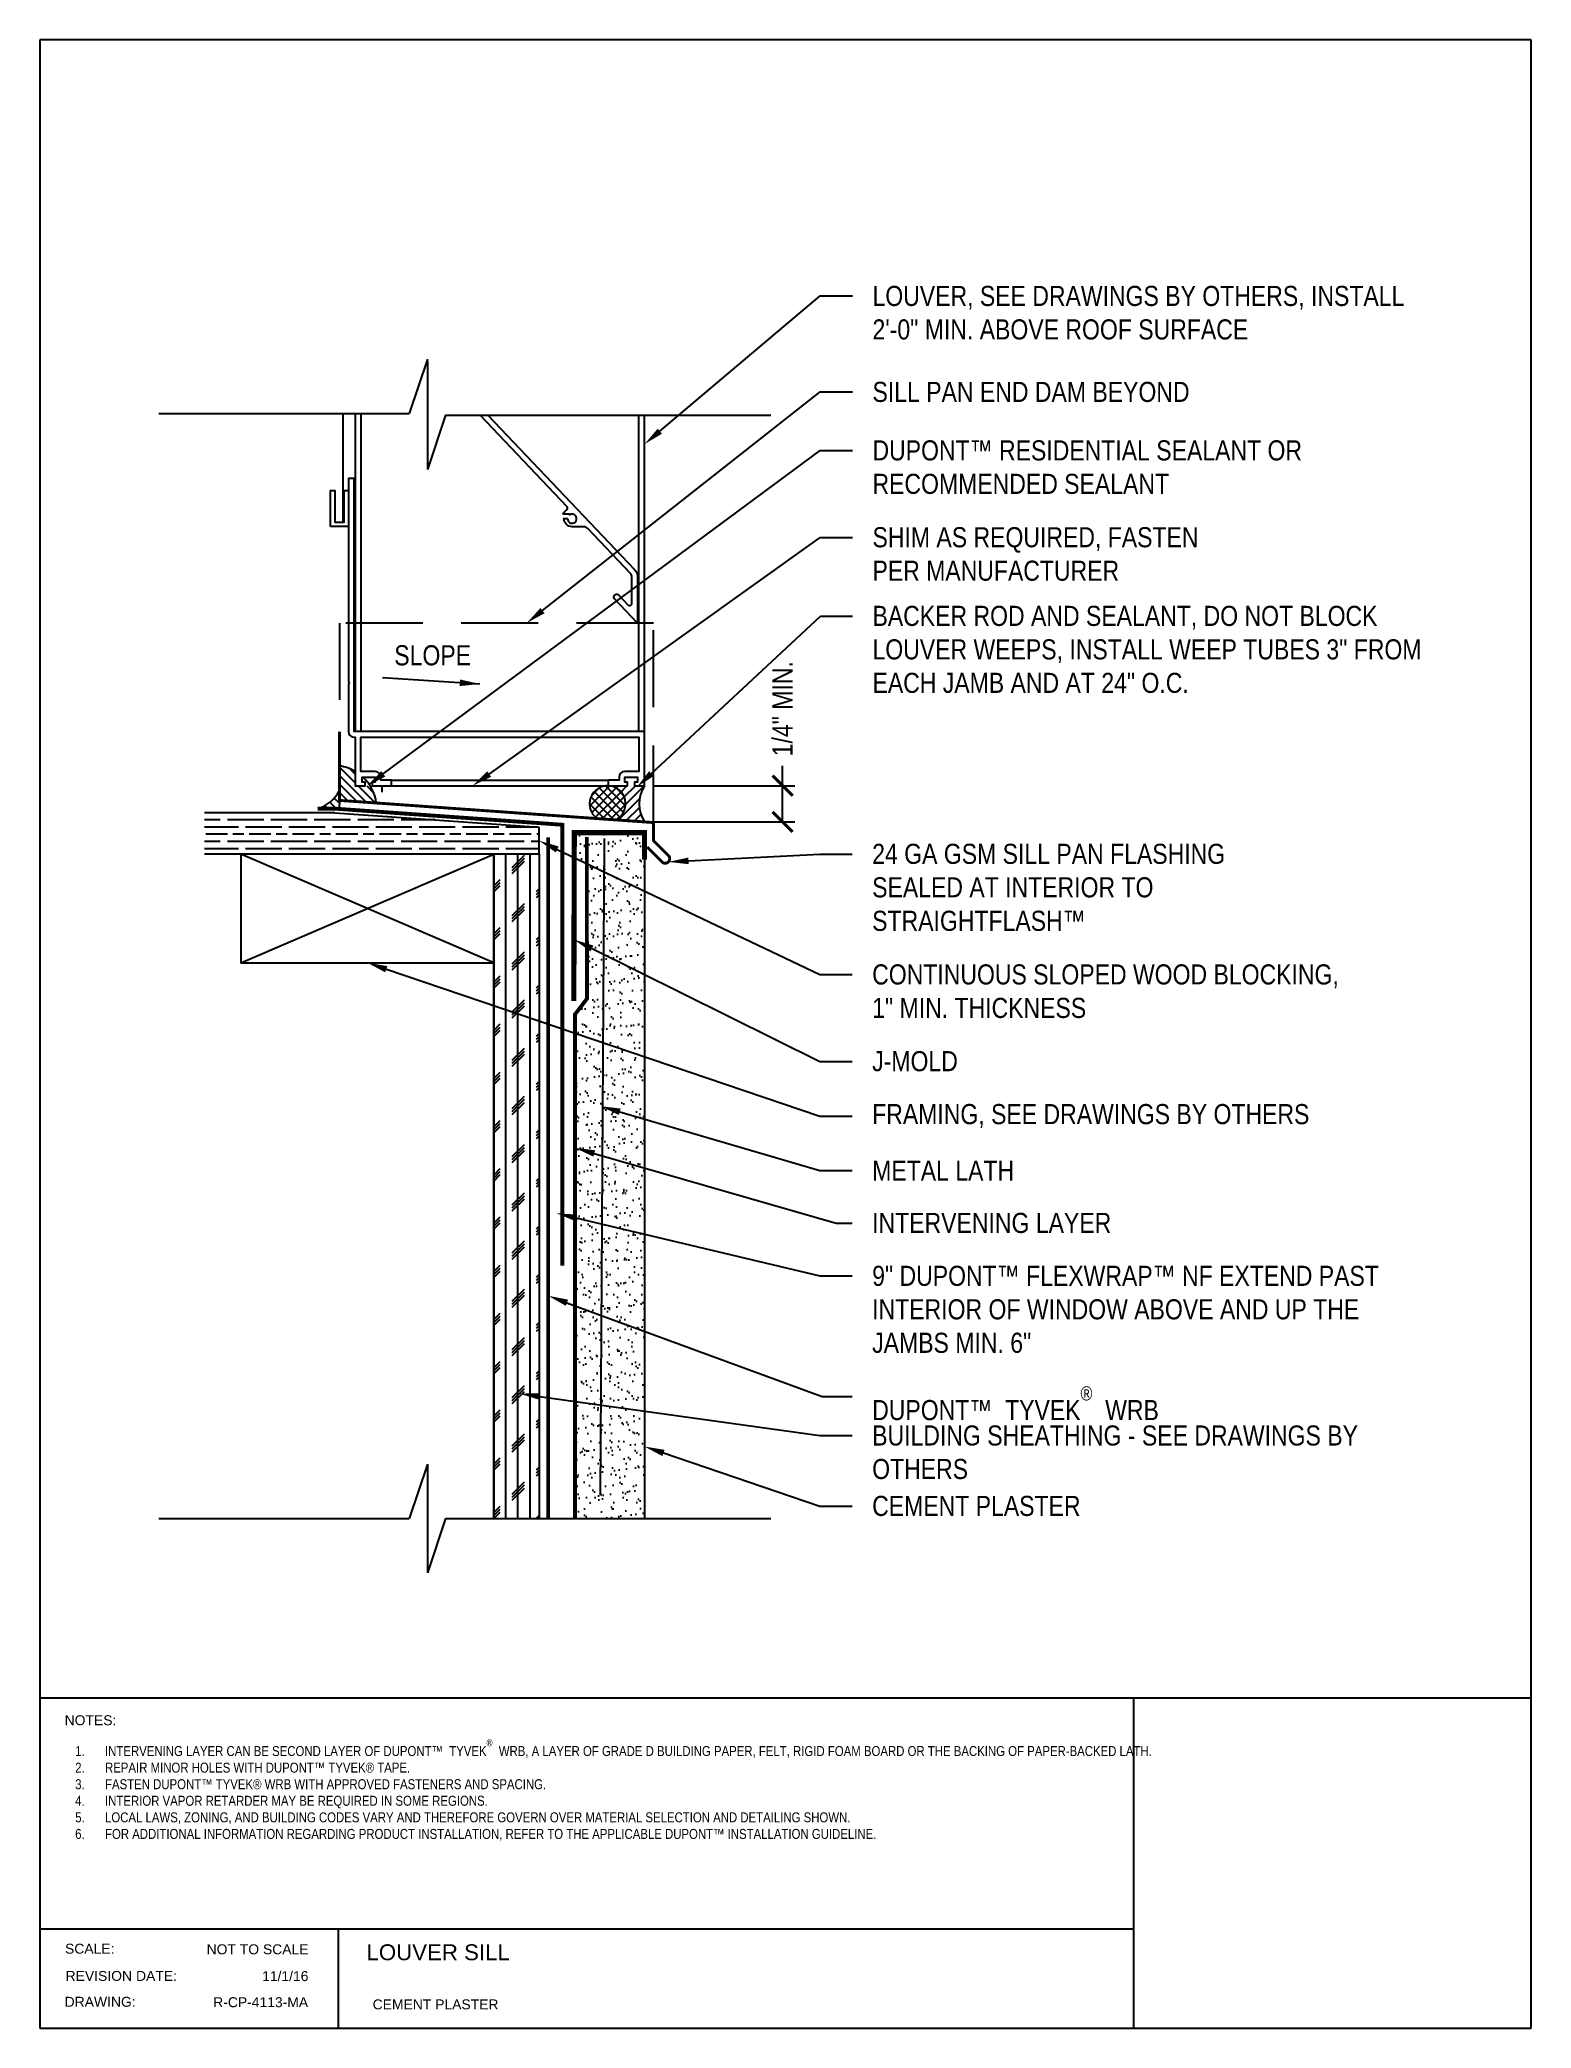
# Paper-space layout 'Title Block' of a CAD drawing. Header units: inches. Extents: x 0.3 to 7.8, y 0.1 to 10.1.
# The model-space entities are those that its viewports show. They can reach past a viewport. Long polylines and large blocks are cut down to what shows.
import ezdxf
from ezdxf import colors
from ezdxf.entities.mleader import LeaderData, LeaderLine
from ezdxf.math import Vec2, Vec3

# ---------------------------------------------------------------- set-up
doc = ezdxf.new("R2010")
doc.units = ezdxf.units.IN
doc.header["$MEASUREMENT"] = 0
for name, pattern in [('CENTER', [2, 1.25, -0.25, 0.25, -0.25]), ('CENTER2', [1.125, 0.75, -0.125, 0.125, -0.125]), ('CENTER6', [0.4125, 0.3, -0.05, 0.03125, -0.03125]), ('HIDDEN', [0.375, 0.25, -0.125])]:
    doc.linetypes.add(name, pattern=pattern)
doc.layers.add('-ATI-HATCH', color=8, linetype='Continuous')
doc.layers.add('title block', color=7, linetype='Continuous')
for name, color, linetype, lineweight in [('-ATI-WRB', 5, 'CENTER6', 15), ('.ATI-DETAIL', 13, 'Continuous', 25), ('.ATI-HATCH', 8, 'Continuous', 25), ('.ATI-TEXT', 7, 'Continuous', 35), ('ATI-SAM', 4, 'HIDDEN', 15)]:
    doc.layers.add(name, color=color, linetype=linetype, lineweight=lineweight)
doc.styles.add('ATI ARCH 5-32', font='ARIALN.TTF', dxfattribs={"height": 0.15625})
doc.styles.get("Standard").update_dxf_attribs({"font": 'arial.ttf'})
doc.linetypes.add('ZIGZAG', pattern='A,0.0001,-0.2,[131,ltypeshp.shx,S=0.2,R=0,X=-0.2,Y=0],-0.4,[131,ltypeshp.shx,S=0.2,R=180,X=0.2,Y=0],-0.2', length=0.8001)
doc.dimstyles.new('ATI ARCH 5-32', dxfattribs={"dimscale": 12, "dimtxt": 0.15625, "dimasz": 0.15625, "dimexe": 0.09375, "dimexo": 0.0625, "dimgap": 0.09, "dimtad": 0, "dimdec": 4, "dimzin": 0, "dimdsep": 46, "dimlunit": 4, "dimtxsty": 'ATI ARCH 5-32', "dimblk": 'ARCHTICK', "dimcen": 0.09, "dimadec": 0, "dimazin": 0, "dimtfac": 0.8, "dimtdec": 4, "dimtofl": 0, "dimtmove": 0, "dimatfit": 2, "dimfxl": 1, "dimtolj": 1, "dimtzin": 0, "dimarcsym": 0})

# ---------------------------------------------------------------- blocks, each defined once
blk = doc.blocks.new('_ARCHTICK')
at = {"color": 0, "linetype": 'ByBlock', "const_width": 0.15}
blk.add_lwpolyline([(-0.5, -0.5), (0.5, 0.5)], dxfattribs=at)
blk = doc.blocks.new('*D2')
at = {"layer": '.ATI-TEXT', "color": 0, "lineweight": -2, "transparency": 16777216}
for p, q in [((27.688, 17.274), (27.688, 17.43)), ((26.676, 17.274), (27.782, 17.274)), ((27.688, 16.993), (27.688, 17.274)), ((26.676, 16.993), (27.782, 16.993))]:
    blk.add_line(p, q, dxfattribs=at)
at = {"layer": 'Defpoints', "color": 0, "transparency": 16777216}
for p in [(26.614, 17.274), (27.688, 17.274), (26.614, 16.993)]:
    blk.add_point(p, dxfattribs=at)
at = {"layer": '.ATI-TEXT', "color": 0, "lineweight": -2, "transparency": 16777216, "xscale": 0.15625, "yscale": 0.15625, "zscale": 0.15625}
for p, rotation in [((27.688, 17.274), 90), ((27.688, 16.993), 270)]:
    blk.add_blockref('_ARCHTICK', p, dxfattribs=dict(at, rotation=rotation))
at = {"layer": '.ATI-TEXT', "color": 0, "transparency": 16777216, "insert": (27.688, 17.873), "char_height": 0.15625, "attachment_point": 5, "rotation": 90, "style": 'ATI ARCH 5-32'}
blk.add_mtext('\\A1;1/4" MIN.', dxfattribs=at)

msp = doc.modelspace()

# ---------------------------------------------------------------- hatches: boundary and pattern name
at = {"layer": '-ATI-HATCH'}
h = msp.add_hatch(dxfattribs=at)
h.set_pattern_fill('AR-SAND', color=256, scale=0.07)
h.set_pattern_definition([(37.5, (22.65464, -344.13619), (-0.004409535, 0.134877664), [0, -0.1064, 0, -0.119, 0, -0.11375]), (7.5, (22.65464, -344.13619), (0.12388437, 0.197550225), [0, -0.0574, 0, -0.0959, 0, -0.03675]), (327.5, (22.56854, -344.13619), (0.21798993, 0.000396134), [0, -0.035, 0, -0.126, 0, -0.1645]), (317.5, (22.56854, -344.13619), (0.21042886, 0.06143729), [0, -0.0175, 0, -0.0826, 0, -0.0945])])
h.paths.add_polyline_path([(26.61354, 16.42797), (26.29799, 16.58888), (26.29104, 15.41456), (26.61354, 15.32972)])
h.paths.add_polyline_path([(26.29799, 16.58888), (26.16508, 16.65666), (26.16611, 15.61749), (26.07255, 15.49486), (26.07255, 15.47204), (26.29104, 15.41456)])
h.paths.add_polyline_path([(26.61354, 15.32972), (26.06311, 15.47453), (26.06311, 13.2905), (26.61354, 13.27628)])
h.paths.add_polyline_path([(26.61354, 13.27628), (26.06311, 13.2905), (26.06311, 12.54573), (26.61354, 12.54654)])
h.paths.add_polyline_path([(26.61354, 12.54654), (26.06311, 12.54573), (26.06311, 11.57407), (26.61354, 11.57407)])
h.paths.add_polyline_path([(26.06764, 16.90876), (26.06707, 16.70664), (26.61354, 16.42797), (26.61354, 16.90876)])
at = {"layer": '.ATI-HATCH'}
h = msp.add_hatch(dxfattribs=at)
h.set_pattern_fill('ANSI31', color=256, scale=0.375188, angle=90)
h.set_pattern_definition([(135, (-60.723604, -300.07279), (-0.033162203, -0.033162203), [])])
h.paths.add_polyline_path([(24.36354, 17.2738), (24.36354, 17.38564, 0.09749407), (24.24092, 17.42785), (24.24092, 17.16003), (24.52777, 17.13978, 0.10734196), (24.47934, 17.2738)])
h = msp.add_hatch(dxfattribs=at)
h.set_pattern_fill('ANSI31', color=256, scale=0.375188, angle=90)
h.set_pattern_definition([(135, (22.8205, -142.74275), (-0.033162203, -0.033162203), [])])
h.paths.add_polyline_path([(24.20576, 17.09585), (24.23966, 17.09339), (24.24092, 17.16003), (24.24092, 17.2368, -0.19968443), (24.07157, 17.09609)])
h = msp.add_hatch(dxfattribs=at)
h.set_pattern_fill('ANSI37', color=256, scale=0.375188)
h.set_pattern_definition([(45, (-60.723604, -300.07279), (-0.033162203, 0.033162203), []), (135, (-60.723604, -300.07279), (-0.033162203, -0.033162203), [])])
h.paths.add_polyline_path([(26.33229, 17.2738), (26.32075, 17.2738, 0.71494901), (26.24503, 17.01856), (26.39109, 17.00825, 0.7695947)])
h = msp.add_hatch(dxfattribs=at)
h.set_pattern_fill('ANSI31', color=256, scale=0.375188)
h.set_pattern_definition([(45, (-60.723604, -300.07279), (-0.033162203, 0.033162203), [])])
h.paths.add_polyline_path([(26.61354, 17.2738), (26.33229, 17.2738, -0.7695947), (26.39109, 17.00825), (26.61354, 16.99255, -0.28534162)])
h = msp.add_hatch(dxfattribs=at)
h.set_pattern_fill('GOST_WOOD', color=256, scale=0.028125, angle=90)
h.set_pattern_definition([(180, (-60.7236, -300.0728), (2e-17, 0.16875), [0.28125, -0.05625]), (180, (-60.66735, -300.01654), (2e-17, 0.16875), [0.16875, -0.0421875, 0.084375, -0.0421875]), (180, (-60.58298, -299.9603), (2e-17, 0.16875), [0.28125, -0.05625])])
h.paths.add_polyline_path([(23.192, 17.06366), (23.192, 16.74064), (25.79357, 16.74064), (25.79357, 16.95158), (24.20576, 17.06366)])
h = msp.add_hatch(dxfattribs=at)
h.set_pattern_fill('CORK', color=256, scale=0.75, angle=90)
h.set_pattern_definition([(90, (25.442, 11.57407), (-0.09375, 6e-18), []), (225, (25.48888, 11.62094), (0.1875, -0.1875), [0.132583, -0.132583]), (225, (25.48888, 11.64438), (0.1875, -0.1875), [0.132583, -0.132583]), (225, (25.48888, 11.66782), (0.1875, -0.1875), [0.132583, -0.132583])])
h.paths.add_polyline_path([(25.442, 11.57407), (25.56514, 11.57407), (25.79357, 11.57407), (25.79357, 16.74064), (25.442, 16.74064)])

# ---------------------------------------------------------------- linework, layer by layer
at = {"layer": '-ATI-WRB', "linetype": 'CENTER6', "ltscale": 0.75, "const_width": 0.03}
msp.add_lwpolyline([(25.86388, 16.87393), (25.86388, 11.57407)], dxfattribs=at)
at = {"layer": '.ATI-DETAIL'}
for p, q in [((24.92452, 20.59106), (24.78389, 20.16919)), ((24.92452, 20.57745), (24.92452, 19.7337)), ((22.83584, 20.16919), (24.78389, 20.16919)), ((24.36354, 20.16919), (24.36354, 17.69567)), ((24.40742, 20.16919), (24.40742, 17.69567)), ((25.06514, 20.15558), (24.92452, 19.7337)), ((25.06514, 20.15558), (27.59639, 20.15558)), ((26.56967, 17.69567), (26.56967, 20.15558)), ((26.61354, 17.69567), (26.61354, 20.15558)), ((24.56998, 17.2738), (24.56998, 17.22407)), ((24.56998, 17.2738), (26.4071, 17.2738)), ((24.64479, 17.31767), (26.33229, 17.31767)), ((24.20576, 17.06366), (23.192, 17.06366)), ((24.20576, 17.06366), (25.79357, 16.95158)), ((24.24092, 17.16003), (24.23966, 17.09339)), ((25.79357, 16.74064), (25.79357, 16.95158)), ((25.79357, 16.74064), (25.79357, 16.95158)), ((26.61354, 16.90876), (26.61354, 11.57407)), ((25.79357, 16.74064), (23.192, 16.74064)), ((23.47325, 15.89689), (25.442, 16.74064)), ((25.442, 15.89689), (23.47346, 16.74064)), ((25.79357, 16.74064), (25.442, 16.74064)), ((25.442, 16.74064), (25.442, 11.57407)), ((25.79357, 16.74064), (25.79357, 11.57407)), ((24.92452, 11.99594), (24.78389, 11.57407)), ((24.92452, 11.99594), (24.92452, 11.15219)), ((22.83584, 11.57407), (24.78389, 11.57407)), ((25.06514, 11.57407), (24.92452, 11.15219)), ((25.06514, 11.57407), (27.59639, 11.57407))]:
    msp.add_line(p, q, dxfattribs=at)
at = {"layer": '.ATI-DETAIL', "linetype": 'CENTER'}
msp.add_line((24.26707, 20.16919), (24.26707, 19.32365), dxfattribs=at)
at = {"layer": '.ATI-DETAIL', "linetype": 'ZIGZAG', "ltscale": 0.2}
msp.add_line((26.29962, 16.86431), (26.26937, 11.75571), dxfattribs=at)
at = {"layer": '.ATI-DETAIL'}
for points in [[(25.39549, 20.15558), (26.53608, 18.95563, -0.19233013), (26.56022, 18.89517), (26.56022, 18.53942), (26.38157, 18.72737, -1), (26.41337, 18.7576), (26.48724, 18.67989, 0.67738779), (26.51635, 18.69151), (26.51635, 18.89517, 0.19233013), (26.50427, 18.9254), (26.17222, 19.27473, 0.20551123), (26.14042, 19.28838), (26.0506, 19.28838, -0.41421356), (25.98732, 19.35166), (26.01544, 19.35166, 3.73205081), (26.03302, 19.3821), (26.0303, 19.38682), (25.97982, 19.38682, -0.13622098), (26.00807, 19.41827, 0.47157049), (26.01122, 19.44412), (25.33495, 20.15558)], [(26.61354, 17.69567), (24.3551, 17.69567), (24.3551, 19.66442), (24.31123, 19.66442), (24.31123, 18.0838), (24.31967, 18.07536), (24.31123, 18.06692), (24.31123, 17.69567, 0.41421356), (24.3551, 17.6518), (24.36354, 17.6518), (24.36354, 17.2738), (24.44004, 17.2738), (24.44004, 17.30192), (24.41754, 17.30192), (24.41754, 17.3413), (24.51767, 17.3413), (24.51767, 17.30192), (24.49517, 17.30192), (24.49517, 17.2738), (24.64479, 17.2738), (24.64479, 17.31767), (24.56154, 17.31767), (24.56154, 17.3413, 0.41421356), (24.51767, 17.38517), (24.40742, 17.38517), (24.40742, 17.6518), (26.56967, 17.6518), (26.56967, 17.38517), (26.45942, 17.38517, 0.41421356), (26.41554, 17.3413), (26.41554, 17.31767), (26.33229, 17.31767), (26.33229, 17.2738), (26.48192, 17.2738), (26.48192, 17.30192), (26.45942, 17.30192), (26.45942, 17.3413), (26.55954, 17.3413), (26.55954, 17.30192), (26.53704, 17.30192), (26.53704, 17.2738), (26.61354, 17.2738), (26.61354, 17.69567)]]:
    msp.add_lwpolyline(points, format="xyb", dxfattribs=at)
for points in [[(24.1706, 19.2899), (24.1706, 19.57115), (24.20435, 19.57115), (24.20435, 19.32365), (24.27748, 19.32365), (24.27748, 19.57115), (24.31123, 19.57115), (24.31123, 19.2899)], [(25.442, 16.74064), (23.47325, 16.74064), (23.47325, 15.89689), (25.442, 15.89689)]]:
    msp.add_lwpolyline(points, close=True, dxfattribs=at)
at = {"layer": '.ATI-DETAIL', "linetype": 'HIDDEN'}
msp.add_lwpolyline([(26.68368, 16.9876), (26.68368, 18.53942), (24.24092, 18.53942), (24.24092, 17.69567)], dxfattribs=at)
at = {"layer": '.ATI-DETAIL', "const_width": 0.0225}
msp.add_lwpolyline([(24.24092, 17.69567), (24.24092, 17.16003), (26.68368, 16.9876), (26.68368, 16.84697), (26.79944, 16.73121, -0.41421356), (26.79944, 16.68149, -0.41421356), (26.74973, 16.68149), (26.63396, 16.79725)], format="xyb", dxfattribs=at)
at = {"layer": '.ATI-DETAIL', "ltscale": 0.5, "const_width": 0.04}
msp.add_lwpolyline([(26.61354, 16.6999), (26.61354, 16.90876), (26.06764, 16.90876), (26.06393, 15.60012)], dxfattribs=at)
at = {"layer": '.ATI-DETAIL', "linetype": 'CENTER2', "ltscale": 0.75, "const_width": 0.03}
msp.add_lwpolyline([(26.16486, 16.87527), (26.16611, 15.61749), (26.07255, 15.49486), (26.07255, 11.57407)], dxfattribs=at)
at = {"layer": '.ATI-DETAIL'}
for centre, radius, start, end in [((24.19502, 17.09529), 0.33571, 59.868493, 82.142095), ((24.19502, 17.09529), 0.33571, 7.615066, 47.121013), ((23.9871, 17.37001), 0.28665, 287.13714, 332.307323), ((26.32652, 17.13324), 0.14068, 297.321409, 234.60317), ((26.83989, 17.13317), 0.26648, 148.148693, 211.851307)]:
    msp.add_arc(centre, radius, start, end, dxfattribs=at)
at = {"layer": 'ATI-SAM', "const_width": 0.03}
msp.add_lwpolyline([(24.07157, 17.09609), (24.20576, 17.09585), (25.97402, 16.97054), (25.97402, 13.54163)], dxfattribs=at)

# ---------------------------------------------------------------- texts
at = {"layer": '.ATI-TEXT', "insert": (24.66747, 18.36682), "char_height": 0.15625, "attachment_point": 1, "style": 'ATI ARCH 5-32'}
msp.add_mtext_dynamic_manual_height_columns('SLOPE', width=1.343778, gutter_width=0.46875, heights=[0], dxfattribs=at)

# ---------------------------------------------------------------- dimensions: what is measured, and where the dimension line sits
at = {"layer": '.ATI-TEXT'}
dim = msp.add_linear_dim(base=(27.68816, 17.2738), p1=(26.61354, 16.99255), p2=(26.61354, 17.2738), angle=90, text='1/4" MIN.', dimstyle='ATI ARCH 5-32', override={"dimscale": 0, "dimtix": 0, "dimtofl": 0, "dimtmove": 0, "dimatfit": 2}, dxfattribs=at)
dim.commit()
dim.dimension.update_dxf_attribs({"geometry": '*D2', "text_midpoint": (27.68816, 17.87278), "dimtype": 160})

# ---------------------------------------------------------------- leaders
msp.add_leader([(25.33342, 18.06524), (24.5752, 18.11213)], dimstyle='ATI ARCH 5-32', override={"dimscale": 0, "dimgap": 0.09, "dimtad": 0}, dxfattribs=at)
ml = msp.add_multileader_mtext('Standard', dxfattribs=at)
ml.set_content('LOUVER, SEE DRAWINGS BY OTHERS, INSTALL 2\'-0" MIN. ABOVE ROOF SURFACE', color=7, style='ATI ARCH 5-32')
ml.set_leader_properties(color=7)
ml.build(insert=Vec2(0, 0))
ml.multileader.update_dxf_attribs({"dogleg_length": 0.25, "arrow_head_size": 0.15625})
ctx = ml.context
ctx.base_point, ctx.char_height, ctx.arrow_head_size, ctx.landing_gap_size, ctx.plane_origin = Vec3(28.2309, 21.08418), 0.15625, 0.15625, 0.15625, Vec3(29.67512, 14.02299)
notes = []
notes.append((ctx, [(0, (1, 1, 0), (27.9809, 21.08418), (1, 0), 0.25, [(0, [(26.61354, 19.93119)], 0, [])])]))
ctx.mtext.insert, ctx.mtext.width, ctx.mtext.flow_direction = Vec3(28.38715, 21.16231), 4.1888144, 5
ml = msp.add_multileader_mtext('Standard', dxfattribs=at)
ml.set_content('SILL PAN END DAM BEYOND', color=7, style='ATI ARCH 5-32')
ml.set_leader_properties(color=7)
ml.build(insert=Vec2(0, 0))
ml.multileader.update_dxf_attribs({"dogleg_length": 0.25, "arrow_head_size": 0.15625})
ctx = ml.context
ctx.base_point, ctx.char_height, ctx.arrow_head_size, ctx.landing_gap_size, ctx.plane_origin = Vec3(28.2309, 20.33775), 0.15625, 0.15625, 0.15625, Vec3(29.67512, 13.33517)
notes.append((ctx, [(0, (1, 1, 0), (27.9809, 20.33775), (1, 0), 0.25, [(0, [(25.69768, 18.53942)], 0, [])])]))
ctx.mtext.insert, ctx.mtext.width, ctx.mtext.flow_direction = Vec3(28.38715, 20.41588), 2.6955787, 5
ml = msp.add_multileader_mtext('Standard', dxfattribs=at)
ml.set_content('DUPONT™ RESIDENTIAL SEALANT OR RECOMMENDED SEALANT', color=7, style='ATI ARCH 5-32')
ml.set_leader_properties(color=7)
ml.build(insert=Vec2(0, 0))
ml.multileader.update_dxf_attribs({"dogleg_length": 0.25, "arrow_head_size": 0.15625})
ctx = ml.context
ctx.base_point, ctx.char_height, ctx.arrow_head_size, ctx.landing_gap_size, ctx.plane_origin = Vec3(28.2309, 19.8815), 0.15625, 0.15625, 0.15625, Vec3(29.74526, 12.63122)
notes.append((ctx, [(0, (1, 1, 0), (27.9809, 19.8815), (1, 0), 0.25, [(0, [(24.45661, 17.27341)], 0, [])])]))
ctx.mtext.insert, ctx.mtext.width, ctx.mtext.flow_direction = Vec3(28.38715, 19.96096), 4.3745618, 5
ml = msp.add_multileader_mtext('Standard', dxfattribs=at)
ml.set_content('SHIM AS REQUIRED, FASTEN PER MANUFACTURER', color=7, style='ATI ARCH 5-32')
ml.set_leader_properties(color=7)
ml.build(insert=Vec2(0, 0))
ml.multileader.update_dxf_attribs({"dogleg_length": 0.25, "arrow_head_size": 0.15625})
ctx = ml.context
ctx.base_point, ctx.char_height, ctx.arrow_head_size, ctx.landing_gap_size, ctx.plane_origin = Vec3(28.2309, 19.20586), 0.15625, 0.15625, 0.15625, Vec3(29.74526, 12.63122)
notes.append((ctx, [(0, (1, 1, 0), (27.9809, 19.20586), (1, 0), 0.25, [(0, [(25.27851, 17.2738)], 0, [])])]))
ctx.mtext.insert, ctx.mtext.width, ctx.mtext.flow_direction = Vec3(28.38715, 19.28531), 2.8418772, 5
ml = msp.add_multileader_mtext('Standard', dxfattribs=at)
ml.set_content('BACKER ROD AND SEALANT, DO NOT BLOCK LOUVER WEEPS, INSTALL WEEP TUBES 3" FROM EACH JAMB AND AT 24" O.C.', color=7, style='ATI ARCH 5-32')
ml.set_leader_properties(color=7)
ml.build(insert=Vec2(0, 0))
ml.multileader.update_dxf_attribs({"dogleg_length": 0.25, "arrow_head_size": 0.15625})
ctx = ml.context
ctx.base_point, ctx.char_height, ctx.arrow_head_size, ctx.landing_gap_size, ctx.plane_origin = Vec3(28.2309, 18.59402), 0.15625, 0.15625, 0.15625, Vec3(29.75511, 10.93424)
notes.append((ctx, [(0, (1, 1, 0), (27.98332, 18.59402), (1, 0), 0.24757, [(0, [(26.55313, 17.26241)], 0, [])])]))
ctx.mtext.insert, ctx.mtext.width, ctx.mtext.flow_direction = Vec3(28.38715, 18.67347), 4.3508027, 5
ml = msp.add_multileader_mtext('Standard', dxfattribs=at)
ml.set_content('CONTINUOUS SLOPED WOOD BLOCKING, 1" MIN. THICKNESS', color=7, style='ATI ARCH 5-32')
ml.set_leader_properties(color=7)
ml.build(insert=Vec2(0, 0))
ml.multileader.update_dxf_attribs({"dogleg_length": 0.25, "arrow_head_size": 0.15625})
ctx = ml.context
ctx.base_point, ctx.char_height, ctx.arrow_head_size, ctx.landing_gap_size, ctx.plane_origin = Vec3(28.22847, 15.80491), 0.15625, 0.15625, 0.15625, Vec3(30.68024, 7.6537)
notes.append((ctx, [(0, (1, 1, 0), (27.97847, 15.80491), (1, 0), 0.25, [(0, [(25.79357, 16.84611)], 0, [])])]))
ctx.mtext.insert, ctx.mtext.width, ctx.mtext.flow_direction = Vec3(28.38472, 15.88436), 3.7513705, 5
ml = msp.add_multileader_mtext('Standard', dxfattribs=at)
ml.set_content('24 GA GSM SILL PAN FLASHING SEALED AT INTERIOR TO STRAIGHTFLASH™ ', color=7, style='ATI ARCH 5-32')
ml.set_leader_properties(color=7)
ml.build(insert=Vec2(0, 0))
ml.multileader.update_dxf_attribs({"dogleg_length": 0.25, "arrow_head_size": 0.15625})
ctx = ml.context
ctx.base_point, ctx.char_height, ctx.arrow_head_size, ctx.landing_gap_size, ctx.plane_origin = Vec3(28.22847, 16.74297), 0.15625, 0.15625, 0.15625, Vec3(30.50459, 8.55314)
notes.append((ctx, [(0, (1, 1, 0), (27.97847, 16.74297), (1, 0), 0.25, [(0, [(26.79944, 16.68149)], 0, [])])]))
ctx.mtext.insert, ctx.mtext.width, ctx.mtext.flow_direction = Vec3(28.38472, 16.82243), 3.4281467, 5
ml = msp.add_multileader_mtext('Standard', dxfattribs=at)
ml.set_content('J-MOLD', color=7, style='ATI ARCH 5-32')
ml.set_leader_properties(color=7)
ml.build(insert=Vec2(0, 0))
ml.multileader.update_dxf_attribs({"dogleg_length": 0.25, "arrow_head_size": 0.15625})
ctx = ml.context
ctx.base_point, ctx.char_height, ctx.arrow_head_size, ctx.landing_gap_size, ctx.plane_origin = Vec3(28.22847, 15.13003), 0.15625, 0.15625, 0.15625, Vec3(30.9517, 8.43881)
notes.append((ctx, [(0, (1, 1, 0), (27.97847, 15.13003), (1, 0), 0.25, [(0, [(26.06528, 16.07743)], 0, [])])]))
ctx.mtext.insert, ctx.mtext.width, ctx.mtext.flow_direction = Vec3(28.38472, 15.20949), 3.7513705, 5
ml = msp.add_multileader_mtext('Standard', dxfattribs=at)
ml.set_content('FRAMING, SEE DRAWINGS BY OTHERS', color=7, style='ATI ARCH 5-32')
ml.set_leader_properties(color=7)
ml.build(insert=Vec2(0, 0))
ml.multileader.update_dxf_attribs({"dogleg_length": 0.25, "arrow_head_size": 0.15625})
ctx = ml.context
ctx.base_point, ctx.char_height, ctx.arrow_head_size, ctx.landing_gap_size, ctx.plane_origin = Vec3(28.22847, 14.70423), 0.15625, 0.15625, 0.15625, Vec3(30.92355, 7.26689)
notes.append((ctx, [(0, (1, 1, 0), (27.97847, 14.70423), (1, 0), 0.25, [(0, [(24.45763, 15.89689)], 0, [])])]))
ctx.mtext.insert, ctx.mtext.width, ctx.mtext.flow_direction = Vec3(28.38472, 14.7978), 3.8997712, 5
ml = msp.add_multileader_mtext('Standard', dxfattribs=at)
ml.set_content('METAL LATH', color=7, style='ATI ARCH 5-32')
ml.set_leader_properties(color=7)
ml.build(insert=Vec2(0, 0))
ml.multileader.update_dxf_attribs({"dogleg_length": 0.25, "arrow_head_size": 0.15625})
ctx = ml.context
ctx.base_point, ctx.char_height, ctx.arrow_head_size, ctx.landing_gap_size, ctx.plane_origin = Vec3(28.22847, 14.2797), 0.15625, 0.15625, 0.15625, Vec3(26.27083, 14.78174)
notes.append((ctx, [(0, (1, 1, 0), (27.97847, 14.2797), (1, 0), 0.25, [(0, [(26.27083, 14.78174)], 0, [])])]))
ctx.mtext.insert, ctx.mtext.flow_direction = Vec3(28.38472, 14.35787), 5
ml = msp.add_multileader_mtext('Standard', dxfattribs=at)
ml.set_content('INTERVENING LAYER', color=7, style='ATI ARCH 5-32')
ml.set_leader_properties(color=7)
ml.build(insert=Vec2(0, 0))
ml.multileader.update_dxf_attribs({"dogleg_length": 0.25, "arrow_head_size": 0.15625})
ctx = ml.context
ctx.base_point, ctx.char_height, ctx.arrow_head_size, ctx.landing_gap_size, ctx.plane_origin = Vec3(28.22847, 13.87206), 0.15625, 0.15625, 0.15625, Vec3(30.93857, 6.07647)
notes.append((ctx, [(0, (1, 1, 0), (28.10507, 13.87206), (1, 0), 0.1234, [(0, [(26.07255, 14.45698)], 0, [])])]))
ctx.mtext.insert, ctx.mtext.width, ctx.mtext.flow_direction = Vec3(28.38472, 13.95152), 4.2002901, 5
ml = msp.add_multileader_mtext('Standard', dxfattribs=at)
ml.set_content('9" DUPONT™ FLEXWRAP™ NF EXTEND PAST INTERIOR OF WINDOW ABOVE AND UP THE JAMBS MIN. 6"', color=7, style='ATI ARCH 5-32')
ml.set_leader_properties(color=7)
ml.build(insert=Vec2(0, 0))
ml.multileader.update_dxf_attribs({"dogleg_length": 0.25, "arrow_head_size": 0.15625})
ctx = ml.context
ctx.base_point, ctx.char_height, ctx.arrow_head_size, ctx.landing_gap_size, ctx.plane_origin = Vec3(28.22847, 13.46038), 0.15625, 0.15625, 0.15625, Vec3(30.5934, 5.2557)
notes.append((ctx, [(0, (1, 1, 0), (27.97847, 13.46038), (1, 0), 0.25, [(0, [(25.92853, 13.94874)], 0, [])])]))
ctx.mtext.insert, ctx.mtext.width, ctx.mtext.flow_direction = Vec3(28.38472, 13.53983), 4.1056208, 5
ml = msp.add_multileader_mtext('Standard', dxfattribs=at)
ml.set_content('DUPONT™  TYVEK{\\A1;\\H0.7x;\\S®^ ;}  WRB', color=7, style='ATI ARCH 5-32')
ml.set_leader_properties(color=7)
ml.build(insert=Vec2(0, 0))
ml.multileader.update_dxf_attribs({"dogleg_length": 0.25, "arrow_head_size": 0.15625})
ctx = ml.context
ctx.base_point, ctx.char_height, ctx.arrow_head_size, ctx.landing_gap_size, ctx.plane_origin = Vec3(28.22847, 12.52231), 0.15625, 0.15625, 0.15625, Vec3(30.80291, 4.92581)
notes.append((ctx, [(0, (1, 1, 0), (27.99562, 12.52231), (1, 0), 0.23284, [(0, [(25.86388, 13.30632)], 0, [])])]))
ctx.mtext.insert, ctx.mtext.width, ctx.mtext.flow_direction = Vec3(28.38472, 12.60177), 4.2002901, 5
ml = msp.add_multileader_mtext('Standard', dxfattribs=at)
ml.set_content('BUILDING SHEATHING - SEE DRAWINGS BY OTHERS', color=7, style='ATI ARCH 5-32')
ml.set_leader_properties(color=7)
ml.build(insert=Vec2(0, 0))
ml.multileader.update_dxf_attribs({"dogleg_length": 0.25, "arrow_head_size": 0.15625})
ctx = ml.context
ctx.base_point, ctx.char_height, ctx.arrow_head_size, ctx.landing_gap_size, ctx.plane_origin = Vec3(28.22847, 12.21836), 0.15625, 0.15625, 0.15625, Vec3(30.58101, 4.16459)
notes.append((ctx, [(0, (1, 1, 0), (27.97847, 12.21836), (1, 0), 0.25, [(0, [(25.64198, 12.5451)], 0, [])])]))
ctx.mtext.insert, ctx.mtext.width, ctx.mtext.flow_direction = Vec3(28.38472, 12.29782), 4.2002901, 5
ml = msp.add_multileader_mtext('Standard', dxfattribs=at)
ml.set_content('CEMENT PLASTER', color=7, style='ATI ARCH 5-32')
ml.set_leader_properties(color=7)
ml.build(insert=Vec2(0, 0))
ml.multileader.update_dxf_attribs({"dogleg_length": 0.25, "arrow_head_size": 0.15625})
ctx = ml.context
ctx.base_point, ctx.char_height, ctx.arrow_head_size, ctx.landing_gap_size, ctx.plane_origin = Vec3(28.22847, 11.6707), 0.15625, 0.15625, 0.15625, Vec3(30.52309, 5.06633)
notes.append((ctx, [(0, (1, 1, 0), (27.97847, 11.6707), (1, 0), 0.25, [(0, [(26.61354, 12.13368)], 0, [])])]))
ctx.mtext.insert, ctx.mtext.width, ctx.mtext.flow_direction = Vec3(28.38472, 11.75016), 3.6974993, 5
for ctx, leaders in notes:
    for number, flags, end, landing, length, lines in leaders:
        leader = LeaderData()
        leader.index, (leader.has_last_leader_line, leader.has_dogleg_vector, leader.attachment_direction) = number, flags
        leader.last_leader_point, leader.dogleg_vector, leader.dogleg_length = Vec3(end), Vec3(landing), length
        for number, points, colour, breaks in lines:
            line = LeaderLine()
            line.index, line.vertices, line.color, line.breaks = number, Vec3.list(points), colors.encode_raw_color(colour), breaks
            leader.lines.append(line)
        ctx.leaders.append(leader)

psp = doc.layouts.new('Title Block')

# ---------------------------------------------------------------- linework, layer by layer
for p, q in [((7.772, 10.075), (0.272, 10.075)), ((0.272, 10.075), (0.272, 0.075)), ((7.772, 0.075), (7.772, 10.075)), ((0.272, 1.737), (7.772, 1.737)), ((5.772, 1.737), (5.772, 0.075)), ((0.272, 0.575), (5.772, 0.575)), ((1.772, 0.575), (1.772, 0.075)), ((0.272, 0.075), (7.772, 0.075))]:
    psp.add_line(p, q)

# ---------------------------------------------------------------- texts
at = {"attachment_point": 1}
for s, width, heights, insert, char_height in [('NOT TO SCALE', 0.57187, [0.141], (1.111, 0.497), 0.05), ('LOUVER SILL', 2.74487, [0], (1.915, 0.497), 0.08), ('REVISION', 0.67794, [0], (0.402, 0.363), 0.05), ('11/1/16', 0.46189, [0], (1.39, 0.362), 0.05), ('R-CP-4113-MA', 0.4399, [0], (1.144, 0.231), 0.05), ('CEMENT PLASTER', 1.07519, [0], (1.946, 0.22), 0.05)]:
    psp.add_mtext_dynamic_manual_height_columns(s, width=width, gutter_width=0.25, heights=heights, dxfattribs=dict(at, insert=insert, char_height=char_height))
for tag, p in [('NOTES:', (0.397, 1.599)), ('SCALE:', (0.399, 0.45)), ('DATE:', (0.756, 0.313)), ('DRAWING:', (0.397, 0.183))]:
    psp.add_attdef(tag, p, '', height=0.05)
at = {"layer": 'title block', "insert": (0.4, 1.528), "char_height": 0.05, "attachment_point": 1}
psp.add_mtext_dynamic_manual_height_columns('\\pi-0.15,l0.2,t0.2;{\\fArial Narrow|b0|i0|c0|p34;\\C7;1.^IINTERVENING LAYER CAN BE SECOND LAYER OF DUPONT™  TYVEK\\A1;\\H0.7x;\\S®^ ;\\A0;\\H1.42857x;  WRB, A LAYER OF GRADE D BUILDING PAPER, FELT, RIGID FOAM BOARD OR THE BACKING OF PAPER-BACKED LATH.\\P\\C256;\\c0;2.^IREPAIR MINOR HOLES WITH DUPONT™ TYVEK® TAPE. \\P3.^IFASTEN DUPONT™ TYVEK® WRB WITH APPROVED FASTENERS AND SPACING. \\P4.^IINTERIOR VAPOR RETARDER MAY BE REQUIRED IN SOME REGIONS. \\P5.^ILOCAL LAWS, ZONING, AND BUILDING CODES VARY AND THEREFORE GOVERN OVER MATERIAL SELECTION AND DETAILING SHOWN. \\P6.^IFOR ADDITIONAL INFORMATION REGARDING PRODUCT INSTALLATION, REFER TO THE APPLICABLE DUPONT™ INSTALLATION GUIDELINE.}', width=5.37213, gutter_width=0.25, heights=[0.953], dxfattribs=at)

# ---------------------------------------------------------------- viewports
at = {"layer": '0'}
psp.add_viewport(center=(4.022, 5.906), size=(7.5, 8.3378), view_center_point=(27.71055, 16.62812), view_height=12.896879, dxfattribs=at)

doc.saveas('drawing.dxf')
